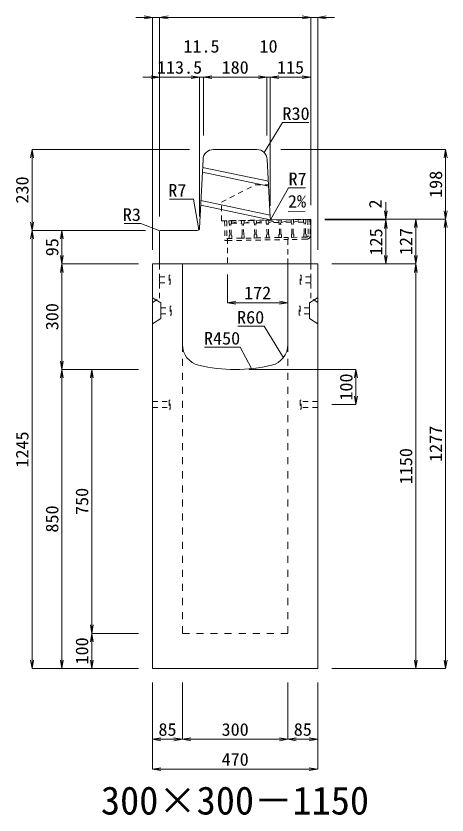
# Model space of a CAD drawing. Units: millimetres at full size. Extents: x -22536 to 51867, y -19720 to 38340.
# Drawn here: x 9276 to 10503, y 31354 to 33625 of the extents above; entities that cross this region are included whole.
import ezdxf
from ezdxf.enums import TextEntityAlignment as Align

# ---------------------------------------------------------------- set-up
doc = ezdxf.new("R2010")
doc.units = ezdxf.units.MM
doc.header["$LTSCALE"] = 20
for name, pattern in [('USER1', [2, 1, -1]), ('USER2', [1.35, 0.75, -0.6]), ('USER3', [1.35, 0.75, -0.6])]:
    doc.linetypes.add(name, pattern=pattern)
for name, color, linetype, lineweight in [('インサート', 3, 'USER2', 9), ('グレーチング', 7, 'USER2', 5), ('寸法線', 7, 'Continuous', 13), ('引出線', 4, 'Continuous', 13), ('本体', 2, 'Continuous', 13)]:
    doc.layers.add(name, color=color, linetype=linetype, lineweight=lineweight)
doc.layers.add('文字', color=7, linetype='Continuous')
doc.styles.add('ＭＳ 明朝', font='')
doc.styles.get('ＭＳ 明朝').set_extended_font_data('MS Mincho')

# ---------------------------------------------------------------- blocks, each defined once
blk = doc.blocks.new('open_arrow')
at = {"color": 0, "linetype": 'Continuous', "lineweight": -2}
blk.add_lwpolyline([(7.5, 1.25), (0, 0), (7.5, -1.25)], dxfattribs=at)

msp = doc.modelspace()

# ---------------------------------------------------------------- linework, layer by layer
at = {"layer": 'インサート'}
for p, q in [((9685, 32883.5), (9712, 32883.5)), ((9685, 32883.5), (9685, 32866.5)), ((9715, 32887.5), (9712, 32887.5)), ((9712, 32887.5), (9712, 32862.5)), ((9715, 32862.5), (9715, 32887.5)), ((10085, 32887.5), (10088, 32887.5)), ((10085, 32862.5), (10085, 32887.5)), ((10088, 32887.5), (10088, 32862.5)), ((10115, 32883.5), (10088, 32883.5)), ((10115, 32883.5), (10115, 32866.5)), ((9685, 32866.5), (9712, 32866.5)), ((9712, 32862.5), (9715, 32862.5)), ((10088, 32862.5), (10085, 32862.5)), ((10115, 32866.5), (10088, 32866.5)), ((9688.2, 32795.5), (9715.2, 32795.5)), ((9688.2, 32795.5), (9688.2, 32778.5)), ((9718.2, 32799.5), (9715.2, 32799.5)), ((9715.2, 32799.5), (9715.2, 32774.5)), ((9718.2, 32774.5), (9718.2, 32799.5)), ((10081.8, 32799.5), (10084.8, 32799.5)), ((10081.8, 32774.5), (10081.8, 32799.5)), ((10084.8, 32799.5), (10084.8, 32774.5)), ((10111.8, 32795.5), (10084.8, 32795.5)), ((10111.8, 32795.5), (10111.8, 32778.5)), ((9688.2, 32778.5), (9715.2, 32778.5)), ((9715.2, 32774.5), (9718.2, 32774.5)), ((10084.8, 32774.5), (10081.8, 32774.5)), ((10111.8, 32778.5), (10084.8, 32778.5)), ((9665, 32528.5), (9712, 32528.5)), ((9665, 32528.5), (9665, 32511.5)), ((9715, 32532.5), (9712, 32532.5)), ((9712, 32532.5), (9712, 32507.5)), ((9715, 32507.5), (9715, 32532.5)), ((10088, 32532.5), (10085, 32532.5)), ((10085, 32532.5), (10085, 32507.5)), ((10088, 32507.5), (10088, 32532.5)), ((10135, 32528.5), (10088, 32528.5)), ((10135, 32511.5), (10135, 32528.5)), ((9665, 32511.5), (9712, 32511.5)), ((9712, 32507.5), (9715, 32507.5)), ((10085, 32507.5), (10088, 32507.5)), ((10135, 32511.5), (10088, 32511.5))]:
    msp.add_line(p, q, dxfattribs=at)
at = {"layer": 'グレーチング'}
for p, q in [((9875.93, 33042.22), (9869.93, 33042.11)), ((9869.93, 33042.11), (9870.9, 32986.12)), ((9875.93, 33042.22), (9876.9, 32986.23)), ((9882.43, 33042.33), (10101.39, 33046.13)), ((9882.43, 33042.33), (9882.56, 33034.33)), ((9889.43, 33042.45), (9889.56, 33034.45)), ((9889.55, 33035.45), (9918.22, 33042.95)), ((9918.22, 33042.95), (9918.36, 33034.95)), ((9925.22, 33043.07), (9925.36, 33035.07)), ((9925.34, 33036.07), (9953.52, 33043.56)), ((9953.52, 33043.56), (9953.65, 33035.57)), ((9960.51, 33043.69), (9960.65, 33035.69)), ((9960.64, 33036.69), (9988.81, 33044.18)), ((9988.51, 33044.17), (9988.65, 33036.17)), ((9995.51, 33044.29), (9995.65, 33036.3)), ((9995.63, 33037.3), (10023.8, 33044.79)), ((10023.8, 33044.79), (10023.94, 33036.79)), ((10030.8, 33044.91), (10030.94, 33036.91)), ((10030.93, 33037.91), (10059.1, 33045.4)), ((10059.1, 33045.4), (10059.24, 33037.4)), ((10066.1, 33045.52), (10066.24, 33037.52)), ((10066.22, 33038.52), (10094.39, 33046.01)), ((10094.39, 33046.01), (10094.53, 33038.01)), ((10101.39, 33046.13), (10101.53, 33038.14)), ((10106.89, 33046.23), (10112.89, 33046.33)), ((10106.89, 33046.23), (10107.69, 33000.24)), ((10112.89, 33046.33), (10113.69, 33000.34)), ((10112.89, 33046.33), (10113.69, 33000.34)), ((9884.09, 33032.86), (9882.56, 33034.33)), ((9884.63, 33001.86), (9884.09, 33032.86)), ((9888.09, 33032.93), (9889.56, 33034.45)), ((9888.63, 33001.93), (9888.09, 33032.93)), ((9889.55, 33035.45), (9918.34, 33035.95)), ((9919.89, 33033.48), (9918.36, 33034.95)), ((9920.42, 33002.48), (9919.89, 33033.48)), ((9923.88, 33033.55), (9925.36, 33035.07)), ((9924.42, 33002.55), (9923.88, 33033.55)), ((9925.34, 33036.07), (9953.64, 33036.57)), ((9955.18, 33034.09), (9953.65, 33035.57)), ((9955.72, 33003.1), (9955.18, 33034.09)), ((9959.18, 33034.16), (9960.65, 33035.69)), ((9959.72, 33003.17), (9959.18, 33034.16)), ((9960.64, 33036.69), (9988.93, 33037.18)), ((9990.18, 33034.7), (9988.65, 33036.17)), ((9990.71, 33003.7), (9990.18, 33034.7)), ((9994.17, 33034.77), (9995.65, 33036.3)), ((9994.71, 33003.77), (9994.17, 33034.77)), ((10023.93, 33037.79), (9995.63, 33037.3)), ((10025.47, 33035.31), (10023.94, 33036.79)), ((10026.01, 33004.32), (10025.47, 33035.31)), ((10029.47, 33035.38), (10030.94, 33036.91)), ((10030.01, 33004.39), (10029.47, 33035.38)), ((10059.22, 33038.4), (10030.93, 33037.91)), ((10060.76, 33035.93), (10059.24, 33037.4)), ((10061.3, 33004.93), (10060.76, 33035.93)), ((10064.76, 33036), (10066.24, 33037.52)), ((10065.3, 33005), (10064.76, 33036)), ((10094.52, 33039.01), (10066.22, 33038.52)), ((10096.06, 33036.54), (10094.53, 33038.01)), ((10096.6, 33005.54), (10096.06, 33036.54)), ((10100.06, 33036.61), (10101.53, 33038.14)), ((10100.6, 33005.61), (10100.06, 33036.61)), ((9884.63, 33001.86), (9883.16, 33000.34)), ((9883.16, 33000.34), (9883.29, 32992.34)), ((9888.63, 33001.93), (9890.15, 33000.46)), ((9890.15, 33000.46), (9890.29, 32992.46)), ((9920.42, 33002.48), (9918.95, 33000.96)), ((9918.95, 33000.96), (9919.09, 32992.96)), ((9924.42, 33002.55), (9925.95, 33001.08)), ((9925.95, 33001.08), (9926.09, 32993.08)), ((9955.72, 33003.1), (9954.25, 33001.57)), ((9954.25, 33001.57), (9954.38, 32993.57)), ((9959.72, 33003.17), (9961.24, 33001.69)), ((9961.24, 33001.69), (9961.38, 32993.69)), ((9990.71, 33003.7), (9989.24, 33002.18)), ((9989.24, 33002.18), (9989.38, 32994.18)), ((9994.71, 33003.77), (9996.24, 33002.3)), ((9996.24, 33002.3), (9996.38, 32994.3)), ((10026.01, 33004.32), (10024.53, 33002.79)), ((10024.53, 33002.79), (10024.67, 32994.79)), ((10030.01, 33004.39), (10031.53, 33002.91)), ((10031.53, 33002.91), (10031.67, 32994.91)), ((10103.76, 32996.17), (10050.77, 32995.25)), ((10061.3, 33004.93), (10059.83, 33003.41)), ((10059.83, 33003.41), (10059.97, 32995.41)), ((10065.3, 33005), (10066.83, 33003.53)), ((10066.83, 33003.53), (10066.97, 32995.53)), ((10096.6, 33005.54), (10095.12, 33004.02)), ((10095.12, 33004.02), (10095.26, 32996.02)), ((10102.26, 32996.14), (10095.26, 32996.02)), ((10100.6, 33005.61), (10102.12, 33004.14)), ((10102.12, 33004.14), (10102.26, 32996.14)), ((9876.9, 32986.23), (9870.9, 32986.12)), ((9876.8, 32992.22), (10050.77, 32995.25)), ((9876.9, 32986.22), (10050.87, 32989.25)), ((9883.29, 32992.34), (9890.29, 32992.46)), ((9919.09, 32992.96), (9926.09, 32993.08)), ((9954.38, 32993.57), (9961.38, 32993.69)), ((9996.38, 32994.3), (9989.38, 32994.18)), ((10031.67, 32994.91), (10024.67, 32994.79)), ((10050.77, 32995.25), (10050.87, 32989.25)), ((10103.87, 32990.17), (10050.87, 32989.25)), ((10066.97, 32995.53), (10059.97, 32995.41))]:
    msp.add_line(p, q, dxfattribs=at)
for radius, start, end in [(4, 270.99562, 0.99536), (10, 270.99553, 0.99532)]:
    msp.add_arc((10103.69, 33000.17), radius, start, end, dxfattribs=at)
at = {"layer": '寸法線'}
for p, q in [((9733, 33620.58), (9617, 33620.58)), ((9665, 32960), (9665, 33620.58)), ((9685, 33620.58), (10115, 33620.58)), ((9685, 33055), (9685, 33620.58)), ((9685, 33055), (9685, 33620.58)), ((10067, 33620.58), (10183, 33620.58)), ((10115, 33087), (10115, 33620.58)), ((10115, 33087), (10115, 33620.58)), ((10135, 32960), (10135, 33620.58)), ((9637, 33450.58), (9798.5, 33450.58)), ((9685, 33055), (9685, 33450.58)), ((9750.5, 33450.58), (9858, 33450.58)), ((9798.5, 33055), (9798.5, 33450.58)), ((9798.5, 33055), (9798.5, 33450.58)), ((9810, 33285), (9810, 33450.58)), ((9810, 33450.58), (9990, 33450.58)), ((9810, 33285), (9810, 33450.58)), ((9942, 33450.58), (10048, 33450.58)), ((9990, 33285), (9990, 33450.58)), ((9990, 33285), (9990, 33450.58)), ((10000, 33085), (10000, 33450.58)), ((10000, 33450.58), (10115, 33450.58)), ((10000, 33085), (10000, 33450.58)), ((10115, 33087), (10115, 33450.58)), ((9322.06, 33245), (9322.06, 33015)), ((9770, 33245), (9322.06, 33245)), ((10030, 33245), (10498.78, 33245)), ((10498.78, 33245), (10498.78, 33047)), ((10328.78, 33095), (10328.78, 32997)), ((10155, 33047), (10328.78, 33047)), ((10155, 33047), (10413.78, 33047)), ((10155, 33047), (10498.78, 33047)), ((10155, 33047), (10498.78, 33047)), ((10155, 33045), (10328.78, 33045)), ((10155, 33045), (10328.78, 33045)), ((10328.78, 33045), (10328.78, 32920)), ((10413.78, 33047), (10413.78, 32920)), ((10498.78, 33047), (10498.78, 31770)), ((9322.06, 31770), (9322.06, 33015)), ((9645, 33015), (9322.06, 33015)), ((9645, 33015), (9322.06, 33015)), ((9407.06, 33015), (9407.06, 32920)), ((9645, 33015), (9407.06, 33015)), ((9625, 32920), (9407.06, 32920)), ((9407.06, 32920), (9407.06, 32620)), ((9625, 32920), (9407.06, 32920)), ((10175, 32920), (10328.78, 32920)), ((10175, 32920), (10413.78, 32920)), ((10175, 32920), (10413.78, 32920)), ((10413.78, 32920), (10413.78, 31770)), ((9878, 32890), (9878, 32809.77)), ((9878, 32809.77), (10050, 32809.77)), ((9625, 32620), (9407.06, 32620)), ((9407.06, 31770), (9407.06, 32620)), ((9625, 32620), (9407.06, 32620)), ((9492.06, 32620), (9492.06, 31870)), ((9625, 32620), (9492.06, 32620)), ((9940, 32620), (10243.78, 32620)), ((10243.78, 32620), (10243.78, 32520)), ((10175, 32520), (10243.78, 32520)), ((9625, 31870), (9492.06, 31870)), ((9492.06, 31870), (9492.06, 31770)), ((9625, 31870), (9492.06, 31870)), ((9625, 31770), (9322.06, 31770)), ((9625, 31770), (9407.06, 31770)), ((9625, 31770), (9492.06, 31770)), ((10175, 31770), (10413.78, 31770)), ((10175, 31770), (10498.78, 31770)), ((9665, 31730), (9665, 31568.84)), ((9665, 31730), (9665, 31483.84)), ((9750, 31730), (9750, 31568.84)), ((9750, 31730), (9750, 31568.84)), ((10050, 31730), (10050, 31568.84)), ((10050, 31730), (10050, 31568.84)), ((10135, 31730), (10135, 31568.84)), ((10135, 31730), (10135, 31483.84)), ((9665, 31568.84), (9750, 31568.84)), ((9750, 31568.84), (10050, 31568.84)), ((10050, 31568.84), (10135, 31568.84)), ((9665, 31483.84), (10135, 31483.84))]:
    msp.add_line(p, q, dxfattribs=at)
at = {"layer": '引出線'}
for points in [[(9982.14, 33236.74), (10034.6, 33322.07), (10109.27, 33322.07)], [(10001.83, 33046.93), (10051.86, 33136.53), (10099.79, 33136.53)], [(9796.67, 33016.93), (9781.31, 33103.9), (9713.38, 33103.9)], [(10050.86, 33068.59), (10099.57, 33069.56), (10050.83, 33068.59)], [(9685.88, 33014.12), (9631.81, 33034.81), (9584.09, 33034.81)], [(10037.07, 32653.32), (9982.66, 32743.21), (9907.98, 32743.21)], [(9946.44, 32622.4), (9914.22, 32683.55), (9813.21, 32683.55)]]:
    msp.add_lwpolyline(points, dxfattribs=at)
at = {"layer": '本体', "lineweight": 20}
for p, q in [((9838.54, 33245), (9961.46, 33245)), ((9798.83, 33021.65), (9808.57, 33216.5)), ((9999.66, 33051.77), (9991.42, 33216.5)), ((10006.77, 33045.12), (10115, 33046.99)), ((10115, 32920), (10115, 33046.99)), ((9685, 33012), (9685, 32920)), ((9791.84, 33015), (9688, 33015)), ((10115, 32920), (9685, 32920))]:
    msp.add_line(p, q, dxfattribs=at)
at = {"layer": '本体', "lineweight": 9}
for p, q in [((9995.19, 33141.22), (9806.8, 33180.9)), ((9994.52, 33154.65), (9807.45, 33194.05)), ((9999.99, 33045.17), (9802.09, 33086.85)), ((9999.32, 33058.59), (9802.75, 33100)), ((9665, 32824), (9688.2, 32809.5)), ((10134.58, 32823.74), (10111.8, 32809.5)), ((9688.2, 32809.5), (9688.2, 32764.5)), ((10111.8, 32809.5), (10111.8, 32764.5)), ((9688.2, 32764.5), (9665, 32750)), ((10111.8, 32764.5), (10135, 32750))]:
    msp.add_line(p, q, dxfattribs=at)
at = {"layer": '本体', "linetype": 'USER3', "lineweight": 9}
for p, q in [((9860.81, 33095), (9957.7, 33145)), ((9957.7, 33145), (9995, 33145)), ((9860.81, 33042.58), (9860.81, 33095)), ((9860.81, 33042.58), (10006.77, 33045.11)), ((9878, 32992.24), (9878, 32920)), ((10050, 32920), (10050, 32995.23))]:
    msp.add_line(p, q, dxfattribs=at)
at = {"layer": '本体'}
for p, q in [((9665, 32920), (9665, 31770)), ((9665, 32920), (9750, 32920)), ((9750, 32920), (9750, 32690.53)), ((10050, 32920), (10135, 32920)), ((10050, 32920), (10050, 32690.53)), ((10135, 32920), (10135, 31770)), ((9665, 31770), (10135, 31770))]:
    msp.add_line(p, q, dxfattribs=at)
at = {"layer": '本体', "linetype": 'USER2', "lineweight": 9}
for p, q in [((9685, 32823), (9685, 32920)), ((10115, 32823), (10115, 32920)), ((9665, 32810.5), (9685, 32823)), ((10135, 32810.5), (10115, 32823))]:
    msp.add_line(p, q, dxfattribs=at)
at = {"layer": '本体', "linetype": 'USER1', "lineweight": 15}
for p, q in [((9750, 32690.53), (9750, 31870)), ((10050, 32690.53), (10050, 31870)), ((9750, 31870), (10050, 31870))]:
    msp.add_line(p, q, dxfattribs=at)
at = {"layer": '本体', "lineweight": 20}
for centre, radius, start, end in [((9838.54, 33215), 30, 90, 177.13784), ((9961.46, 33215), 30, 2.86268, 90), ((10006.65, 33052.12), 7, 182.86268, 270.99344), ((9791.84, 33022), 7, 270, 357.13784), ((9688, 33012), 3, 90, 180)]:
    msp.add_arc(centre, radius, start, end, dxfattribs=at)
at = {"layer": '本体'}
for centre, radius, start, end in [((9810, 32690.53), 60, 180, 256.65764), ((9990, 32690.53), 60, 283.34236, 0), ((9900, 33070), 450, 256.65764, 283.34236)]:
    msp.add_arc(centre, radius, start, end, dxfattribs=at)

# ---------------------------------------------------------------- block references
at = {"layer": '寸法線', "xscale": 3.2, "yscale": 3.2}
for p, rotation in [((9665, 33620.58), 180), ((10115, 33620.58), 180), ((10115, 33620.58), 180), ((9685, 33450.58), 180), ((9798.5, 33450.58), 180), ((9798.5, 33450.58), 180), ((9990, 33450.58), 180), ((9990, 33450.58), 180), ((10115, 33450.58), 180), ((9322.06, 33245), 270), ((10498.78, 33245), 270), ((10328.78, 33047), 90), ((10498.78, 33047), 90), ((10328.78, 33045), 270), ((10328.78, 33045), 270), ((10413.78, 33047), 270), ((10498.78, 33047), 270), ((9322.06, 33015), 90), ((9322.06, 33015), 270), ((9407.06, 33015), 270), ((9407.06, 32920), 90), ((10328.78, 32920), 90), ((10413.78, 32920), 90), ((9407.06, 32920), 270), ((10413.78, 32920), 270), ((10050, 32809.77), 180), ((9407.06, 32620), 90), ((9407.06, 32620), 270), ((9492.06, 32620), 270), ((10243.78, 32620), 270), ((10243.78, 32520), 90), ((9492.06, 31870), 90), ((9492.06, 31870), 270), ((9322.06, 31770), 90), ((9407.06, 31770), 90), ((9492.06, 31770), 90), ((10413.78, 31770), 90), ((10498.78, 31770), 90), ((9750, 31568.84), 180), ((10050, 31568.84), 180), ((10135, 31568.84), 180), ((10135, 31483.84), 180)]:
    msp.add_blockref('open_arrow', p, dxfattribs=dict(at, rotation=rotation))
for p in [(9685, 33620.58), (9685, 33620.58), (10135, 33620.58), (9810, 33450.58), (9810, 33450.58), (10000, 33450.58), (10000, 33450.58), (9878, 32809.77), (9665, 31568.84), (9750, 31568.84), (10050, 31568.84), (9665, 31483.84)]:
    msp.add_blockref('open_arrow', p, dxfattribs=at)
at = {"layer": '引出線', "xscale": 0.0533, "yscale": 0.0533}
for p, rotation in [((9982.14, 33236.74), 58.4), ((10050.86, 33068.59), 1.1), ((10001.83, 33046.93), 60.8), ((9685.88, 33014.12), 159.1), ((9796.67, 33016.93), 100), ((10037.07, 32653.32), 121.2), ((9946.44, 32622.4), 117.8)]:
    msp.add_blockref('open_arrow', p, dxfattribs=dict(at, rotation=rotation))

# ---------------------------------------------------------------- texts
at = {"layer": '寸法線', "style": 'ＭＳ 明朝', "width": 1.05}
for s, p in [('11.5', (9804.25, 33538.58)), ('10', (9995, 33538.58)), ('113.5', (9741.75, 33478.58)), ('180', (9900, 33478.58)), ('115', (10057.5, 33478.58)), ('172', (9964, 32837.77)), ('85', (9707.5, 31596.84)), ('300', (9900, 31596.84)), ('85', (10092.5, 31596.84)), ('470', (9900, 31511.84))]:
    msp.add_text(s, height=36.03, dxfattribs=at).set_placement(p, align=Align.MIDDLE_CENTER)
for s, p in [('198', (10470.78, 33146)), ('230', (9294.06, 33130)), ('2', (10298.78, 33090.34)), ('127', (10385.78, 32983.5)), ('125', (10300.78, 32982.5)), ('95', (9379.06, 32967.5)), ('300', (9379.06, 32770)), ('100', (10215.78, 32570)), ('1277', (10470.78, 32408.5)), ('1245', (9294.06, 32392.5)), ('1150', (10385.78, 32345)), ('750', (9464.06, 32245)), ('850', (9379.06, 32195)), ('100', (9464.06, 31820))]:
    msp.add_text(s, height=36.03, rotation=90, dxfattribs=at).set_placement(p, align=Align.MIDDLE_CENTER)
at = {"layer": '引出線', "style": 'ＭＳ 明朝', "width": 1.05}
for s, p in [('R30', (10034.6, 33365.27)), ('R7', (10051.86, 33179.73))]:
    msp.add_text(s, height=36.03, dxfattribs=at).set_placement(p, align=Align.TOP_LEFT)
for s, p in [('R7', (9761.31, 33147.1)), ('R3', (9631.81, 33078.01)), ('R60', (9982.66, 32786.41)), ('R450', (9914.22, 32726.75))]:
    msp.add_text(s, height=36.03, dxfattribs=at).set_placement(p, align=Align.TOP_RIGHT)
msp.add_text('2%', height=36.03, rotation=1.146, dxfattribs=at).set_placement((10049.89, 33115.48), align=Align.TOP_LEFT)
at = {"layer": '文字', "style": 'ＭＳ 明朝'}
msp.add_text('300×300－1150', height=80.06, dxfattribs=at).set_placement((9899.52, 31395.03), align=Align.MIDDLE_CENTER)

doc.saveas('drawing.dxf')
